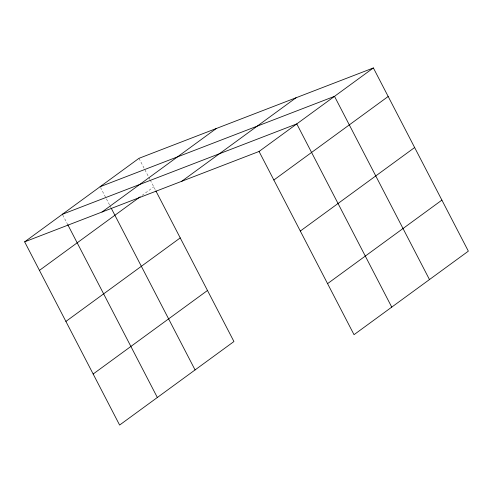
<?xml version="1.0" encoding="UTF-8"?>
<svg xmlns="http://www.w3.org/2000/svg" width="493" height="493" viewBox="0 0 493 493"><rect width="100%" height="100%" fill="white"/><g stroke="black" fill="none" stroke-linecap="round" stroke-linejoin="round"><path stroke-width="0.37" stroke-dasharray="2.46 1.85" d="M142.046 195.425L153.773 186.865M138.977 158.321L148.485 176.673M148.837 177.351L149.897 179.39M150.248 180.068L155.184 189.583M100.455 187.395L109.619 205.07M109.97 205.747L111.024 207.787M62.728 214.96L67.307 223.791"/><path stroke-width="0.74" d="M155.887 190.945L233.941 341.532L119.614 425.052L24.65 241.841L138.977 158.321L373.386 67.948L468.35 251.159L354.023 334.679L259.059 151.468L373.386 67.948M102.002 212.021L216.328 128.5M39.446 270.386L140.197 196.781M181.701 181.295L296.028 97.774M65.902 321.424L180.228 237.903M273.855 180.013L388.176 96.492M93.159 374.008L207.485 290.488M300.311 231.051L414.638 147.53M327.568 283.635L441.894 200.121M100.104 186.718L334.513 96.345L429.477 279.556M62.377 214.282L296.786 123.909L391.75 307.114M24.65 241.841L259.059 151.468M111.375 208.465L195.074 369.929M67.664 224.475L157.341 397.487"/></g></svg>
